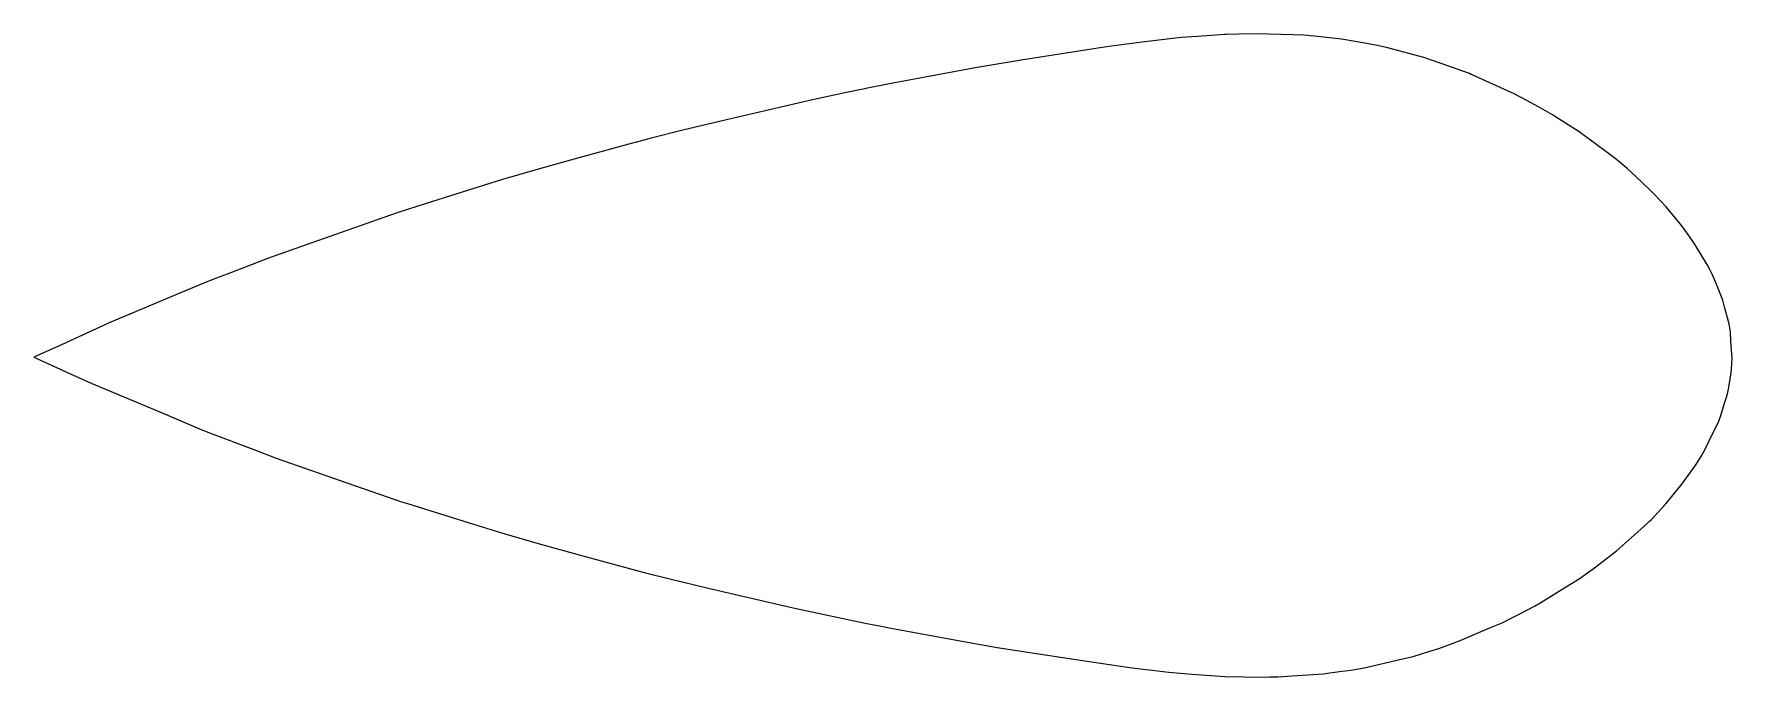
# Model space of a CAD drawing. Header units: metres. Extents: x -88 to 62, y -28 to 28.
import ezdxf

# ---------------------------------------------------------------- set-up
doc = ezdxf.new("R2010")
doc.units = ezdxf.units.M

msp = doc.modelspace()

# ---------------------------------------------------------------- linework, layer by layer
for p, q in [((7.18542, 27.2571), (-0.34249, 26.0987)), ((8.95287, 27.5123), (7.18542, 27.2571)), ((10.5604, 27.7026), (8.95287, 27.5123)), ((13.7689, 28.0777), (10.5604, 27.7026)), ((15.183, 28.1786), (13.7689, 28.0777)), ((17.6219, 28.3481), (15.183, 28.1786)), ((17.7694, 28.3543), (17.6219, 28.3481)), ((18.8836, 28.3904), (17.7694, 28.3543)), ((20.4027, 28.3989), (18.8836, 28.3904)), ((23.6802, 28.3293), (20.4027, 28.3989)), ((24.5823, 28.2816), (23.6802, 28.3293)), ((24.975, 28.2537), (24.5823, 28.2816)), ((25.1398, 28.2403), (24.975, 28.2537)), ((25.5502, 28.2003), (25.1398, 28.2403)), ((27.936, 27.9288), (25.5502, 28.2003)), ((29.318, 27.718), (27.936, 27.9288)), ((31.1081, 27.3868), (29.318, 27.718)), ((31.6169, 27.2771), (31.1081, 27.3868)), ((32.0292, 27.1841), (31.6169, 27.2771)), ((32.9976, 26.9269), (32.0292, 27.1841)), ((-0.34249, 26.0987), (-4.24627, 25.4407)), ((35.1983, 26.3269), (32.9976, 26.9269)), ((36.6563, 25.8215), (35.1983, 26.3269)), ((39.2312, 24.8991), (36.6563, 25.8215)), ((-11.8283, 24.0205), (-14.0866, 23.5816)), ((-4.24627, 25.4407), (-11.8283, 24.0205)), ((39.3991, 24.8317), (39.2312, 24.8991)), ((39.4669, 24.8042), (39.3991, 24.8317)), ((40.7141, 24.2408), (39.4669, 24.8042)), ((43.1826, 23.1196), (40.7141, 24.2408)), ((-18.7983, 22.5898), (-26.3866, 20.8167)), ((-15.7727, 23.227), (-18.7983, 22.5898)), ((-14.1598, 23.5666), (-15.7727, 23.227)), ((-14.0866, 23.5816), (-14.1598, 23.5666)), ((44.2638, 22.5518), (43.1826, 23.1196)), ((45.3528, 21.963), (44.2638, 22.5518)), ((46.5681, 21.2636), (45.3528, 21.963)), ((46.7664, 21.1456), (46.5681, 21.2636)), ((47.711, 20.5323), (46.7664, 21.1456)), ((-30.2284, 19.9185), (-33.0474, 19.1951)), ((-26.3866, 20.8167), (-30.2284, 19.9185)), ((48.9432, 19.7506), (47.711, 20.5323)), ((51.181, 18.1094), (48.9432, 19.7506)), ((-34.6968, 18.7699), (-39.4364, 17.4725)), ((-34.4492, 18.8353), (-34.6968, 18.7699)), ((-33.0474, 19.1951), (-34.4492, 18.8353)), ((52.2289, 17.3114), (51.181, 18.1094)), ((-39.4364, 17.4725), (-43.118, 16.4324)), ((52.955, 16.7043), (52.2289, 17.3114)), ((53.1711, 16.5209), (52.955, 16.7043)), ((53.8955, 15.8457), (53.1711, 16.5209)), ((-46.1584, 15.5451), (-51.3125, 13.9383)), ((-43.118, 16.4324), (-46.1584, 15.5451)), ((55.1761, 14.6597), (53.8955, 15.8457)), ((-51.3125, 13.9383), (-53.6543, 13.2067)), ((55.5838, 14.2289), (55.1761, 14.6597)), ((56.5839, 13.1722), (55.5838, 14.2289)), ((-56.6584, 12.2151), (-63.511, 9.79695)), ((-55.4783, 12.6059), (-56.6584, 12.2151)), ((-53.6543, 13.2067), (-55.4783, 12.6059)), ((57.0544, 12.6125), (56.5839, 13.1722)), ((57.8663, 11.6395), (57.0544, 12.6125)), ((58.0597, 11.384), (57.8663, 11.6395)), ((58.6212, 10.6285), (58.0597, 11.384)), ((59.17, 9.77988), (58.6212, 10.6285)), ((-63.511, 9.79695), (-66.8525, 8.60211)), ((60.2671, 7.99287), (59.17, 9.77988)), ((-66.8525, 8.60211), (-70.1214, 7.35286)), ((60.433, 7.68178), (60.2671, 7.99287)), ((60.6209, 7.31052), (60.433, 7.68178)), ((-72.191, 6.54498), (-74.4731, 5.61192)), ((-71.1488, 6.9571), (-72.191, 6.54498)), ((-70.5072, 7.20588), (-71.1488, 6.9571)), ((-70.1214, 7.35286), (-70.5072, 7.20588)), ((60.663, 7.22548), (60.6209, 7.31052)), ((60.6692, 7.21258), (60.663, 7.22548)), ((60.9618, 6.51311), (60.6692, 7.21258)), ((61.6136, 4.91153), (60.9618, 6.51311)), ((-74.4731, 5.61192), (-80.9144, 2.9038)), ((61.8137, 4.19427), (61.6136, 4.91153)), ((62.1301, 3.01105), (61.8137, 4.19427)), ((62.1461, 2.93093), (62.1301, 3.01105)), ((-80.9144, 2.9038), (-84.8089, 1.11873)), ((62.2293, 2.47871), (62.1461, 2.93093)), ((62.2669, 2.25491), (62.2293, 2.47871)), ((62.2943, 2.07388), (62.2669, 2.25491)), ((62.344, 1.28188), (62.2943, 2.07388)), ((-84.8089, 1.11873), (-87.5599, -0.11778)), ((62.4364, -0.25487), (62.344, 1.28188)), ((-87.5599, -0.11778), (-83.6303, -1.9063)), ((62.3167, -1.69461), (62.3795, -1.24362)), ((62.3795, -1.24362), (62.4172, -0.59142)), ((62.4172, -0.59142), (62.4364, -0.25487)), ((-83.6303, -1.9063), (-82.5145, -2.41995)), ((-82.5145, -2.41995), (-76.0367, -5.1229)), ((62.0028, -3.46677), (62.1167, -2.93598)), ((62.1167, -2.93598), (62.189, -2.60529)), ((62.189, -2.60529), (62.3167, -1.69461)), ((61.3821, -5.45977), (61.8013, -4.1069)), ((61.8013, -4.1069), (62.0028, -3.46677)), ((-76.0367, -5.1229), (-73.3439, -6.27403)), ((60.7677, -6.78133), (61.2003, -5.92143)), ((61.2003, -5.92143), (61.2948, -5.6788)), ((61.2948, -5.6788), (61.3821, -5.45977)), ((-73.3439, -6.27403), (-72.9378, -6.4342)), ((-72.9378, -6.4342), (-72.056, -6.78643)), ((-72.056, -6.78643), (-68.1332, -8.28109)), ((60.0369, -8.31248), (60.7677, -6.78133)), ((-68.1332, -8.28109), (-66.1573, -9.03115)), ((59.2493, -9.61128), (59.7362, -8.82254)), ((59.7362, -8.82254), (59.8962, -8.5612)), ((59.8962, -8.5612), (60.0369, -8.31248)), ((-66.1573, -9.03115), (-59.2508, -11.4474)), ((58.5599, -10.5548), (59.1843, -9.71174)), ((59.1843, -9.71174), (59.2493, -9.61128)), ((-59.2508, -11.4474), (-56.2681, -12.4863)), ((56.5886, -13.0602), (57.9214, -11.4628)), ((57.9214, -11.4628), (58.5599, -10.5548)), ((-56.2681, -12.4863), (-55.0808, -12.8758)), ((-55.0808, -12.8758), (-54.5615, -13.046)), ((-54.5615, -13.046), (-48.7283, -14.8567)), ((55.8819, -13.8383), (56.5886, -13.0602)), ((-48.7283, -14.8567), (-46.0631, -15.685)), ((54.0865, -15.5764), (54.9033, -14.8412)), ((54.9033, -14.8412), (55.1441, -14.602)), ((55.1441, -14.602), (55.2805, -14.4668)), ((55.2805, -14.4668), (55.8819, -13.8383)), ((-46.0631, -15.685), (-43.0208, -16.564)), ((52.2384, -17.2205), (54.0865, -15.5764)), ((-43.0208, -16.564), (-39.4139, -17.572)), ((-39.4139, -17.572), (-34.0872, -19.0077)), ((50.1841, -18.8039), (51.4384, -17.8417)), ((51.4384, -17.8417), (52.2384, -17.2205)), ((-34.0872, -19.0077), (-33.5274, -19.1532)), ((-33.5274, -19.1532), (-31.2823, -19.7201)), ((49.0231, -19.6202), (49.7925, -19.0795)), ((49.7925, -19.0795), (50.1841, -18.8039)), ((-31.2823, -19.7201), (-28.1093, -20.4923)), ((-28.1093, -20.4923), (-20.4896, -22.2509)), ((45.5367, -21.7888), (47.7225, -20.4251)), ((47.7225, -20.4251), (49.0231, -19.6202)), ((-20.4896, -22.2509), (-17.4518, -22.8822)), ((43.694, -22.7861), (44.9789, -22.0887)), ((44.9789, -22.0887), (45.5367, -21.7888)), ((-17.4518, -22.8822), (-14.1288, -23.5978)), ((-14.1288, -23.5978), (-12.7315, -23.8749)), ((-12.7315, -23.8749), (-12.0175, -24.0164)), ((38.4334, -25.1419), (41.0957, -23.9871)), ((41.0957, -23.9871), (42.1243, -23.5578)), ((42.1243, -23.5578), (42.8671, -23.1863)), ((42.8671, -23.1863), (43.694, -22.7861)), ((-12.0175, -24.0164), (-5.73397, -25.1579)), ((-5.73397, -25.1579), (-2.48739, -25.7477)), ((36.5221, -25.8313), (37.7887, -25.374)), ((37.7887, -25.374), (38.4334, -25.1419)), ((-2.48739, -25.7477), (5.06613, -26.8891)), ((5.06613, -26.8891), (9.02705, -27.4877)), ((30.0882, -27.5234), (32.8402, -26.8723)), ((32.8402, -26.8723), (34.2812, -26.5308)), ((34.2812, -26.5308), (35.731, -26.078)), ((35.731, -26.078), (36.5221, -25.8313)), ((9.02705, -27.4877), (9.67568, -27.5705)), ((9.67568, -27.5705), (12.6899, -27.9184)), ((12.6899, -27.9184), (14.7063, -28.1002)), ((14.7063, -28.1002), (17.6407, -28.2917)), ((17.6407, -28.2917), (19.3033, -28.3274)), ((19.3033, -28.3274), (21.444, -28.3502)), ((21.444, -28.3502), (21.62, -28.3468)), ((21.62, -28.3468), (22.3312, -28.3295)), ((22.3312, -28.3295), (23.5802, -28.2607)), ((23.5802, -28.2607), (26.3574, -28.0592)), ((26.3574, -28.0592), (26.4865, -28.0474)), ((26.4865, -28.0474), (27.761, -27.8757)), ((27.761, -27.8757), (28.7666, -27.7498)), ((28.7666, -27.7498), (29.6098, -27.6056)), ((29.6098, -27.6056), (30.0882, -27.5234))]:
    msp.add_line(p, q)

doc.saveas('drawing.dxf')
